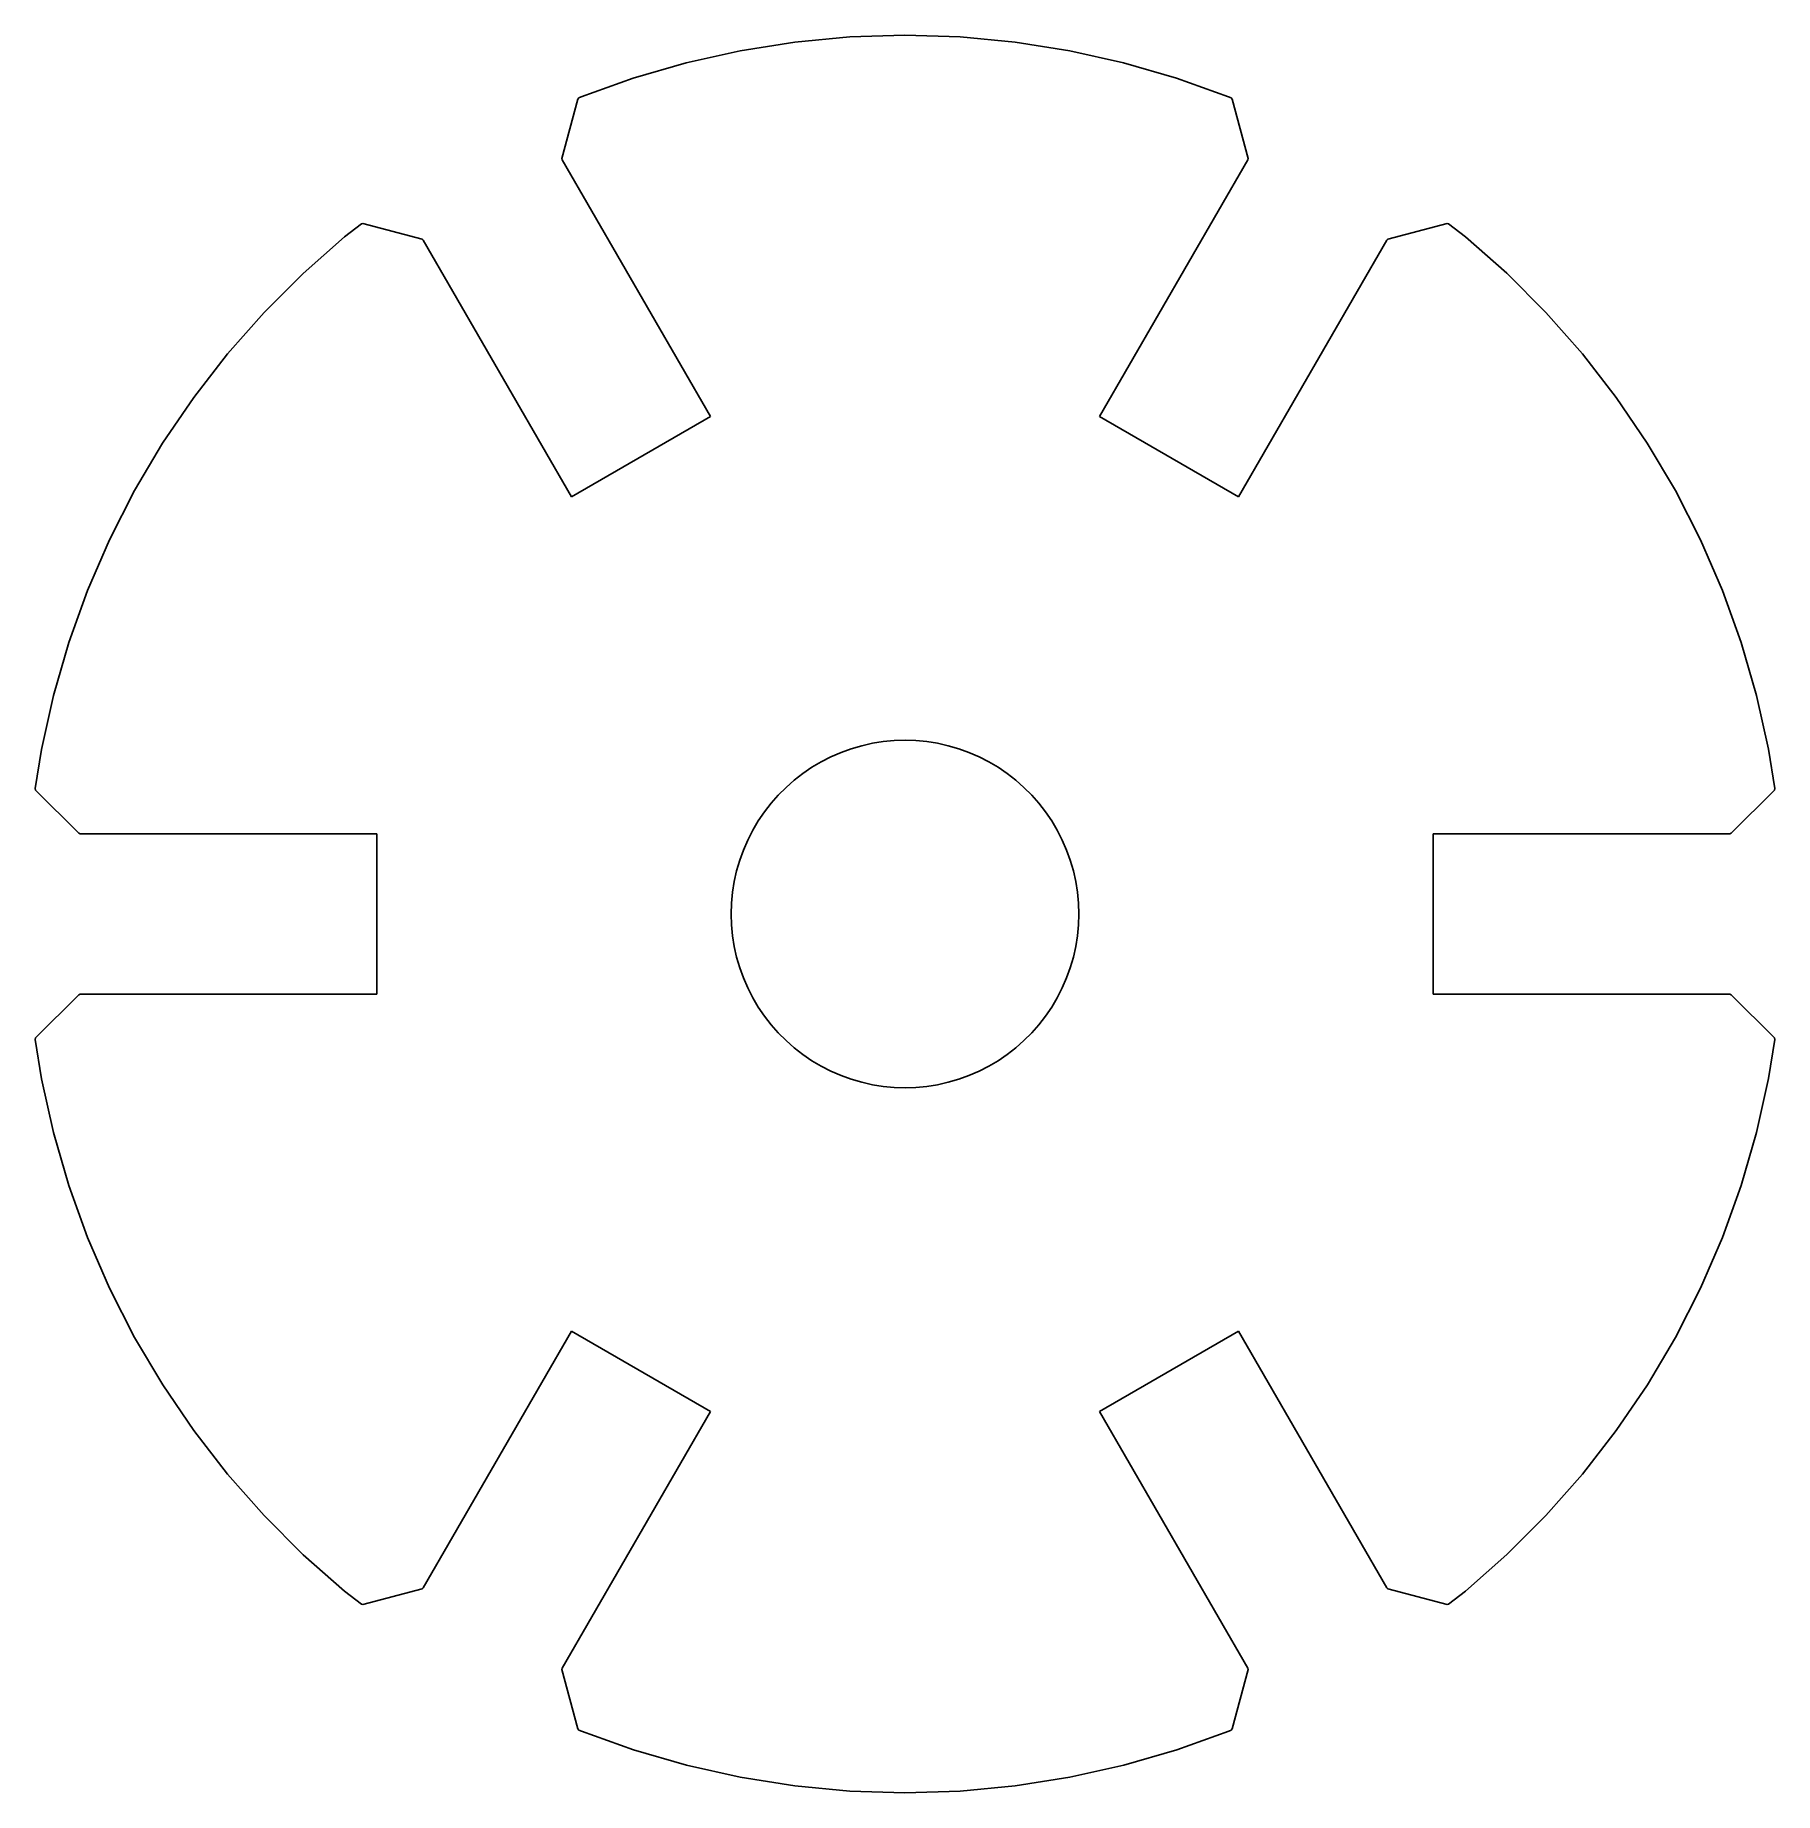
# Model space of a CAD drawing. Header units: metres. Extents: x -14.9 to 14.9, y -15 to 15.
import ezdxf

# ---------------------------------------------------------------- set-up
doc = ezdxf.new("R2010")
doc.units = ezdxf.units.M

msp = doc.modelspace()

# ---------------------------------------------------------------- linework, layer by layer
for p, q in [((-0.0009, 15.0288), (-0.944565, 14.9991)), ((0.942749, 14.9992), (-0.0009, 15.0288)), ((-2.817, 14.7624), (-3.73839, 14.5564)), ((-1.88449, 14.9102), (-2.817, 14.7624)), ((-0.944565, 14.9991), (-1.88449, 14.9102)), ((1.88271, 14.9104), (0.942749, 14.9992)), ((2.81522, 14.7627), (1.88271, 14.9104)), ((3.73663, 14.5568), (2.81522, 14.7627)), ((-3.73839, 14.5564), (-4.645, 14.2929)), ((4.6433, 14.2935), (3.73663, 14.5568)), ((-4.645, 14.2929), (-5.53331, 13.9731)), ((5.53162, 13.9737), (4.6433, 14.2935)), ((-5.59288, 13.9354), (-5.86537, 12.9184)), ((-5.57651, 13.9544), (-5.59288, 13.9354)), ((-5.53331, 13.9731), (-5.57651, 13.9544)), ((5.57651, 13.9544), (5.53162, 13.9737)), ((5.59288, 13.9354), (5.57651, 13.9544)), ((5.86537, 12.9184), (5.59288, 13.9354)), ((-5.86537, 12.9184), (-5.8625, 12.8965)), ((-5.8625, 12.8965), (-3.32692, 8.50476)), ((3.32692, 8.50476), (5.8625, 12.8965)), ((5.8625, 12.8965), (5.86537, 12.9184)), ((-9.2903, 11.8044), (-9.5804, 11.5793)), ((-9.26518, 11.8095), (-9.2903, 11.8044)), ((-8.25496, 11.5388), (-9.26518, 11.8095)), ((9.26518, 11.8095), (8.25496, 11.5388)), ((9.2903, 11.8044), (9.26518, 11.8095)), ((9.57901, 11.5804), (9.2903, 11.8044)), ((-9.5804, 11.5793), (-10.2886, 10.9549)), ((-8.23747, 11.5253), (-8.25496, 11.5388)), ((-5.70187, 7.13358), (-8.23747, 11.5253)), ((8.23747, 11.5253), (5.70187, 7.13358)), ((8.25496, 11.5388), (8.23747, 11.5253)), ((10.2872, 10.9561), (9.57901, 11.5804)), ((-10.2886, 10.9549), (-10.9561, 10.2872)), ((10.9549, 10.2886), (10.2872, 10.9561)), ((-10.9561, 10.2872), (-11.5804, 9.57901)), ((11.5793, 9.5804), (10.9549, 10.2886)), ((-11.5804, 9.57901), (-12.1591, 8.83296)), ((12.158, 8.83443), (11.5793, 9.5804)), ((-12.1591, 8.83296), (-12.6897, 8.05206)), ((12.6887, 8.05359), (12.158, 8.83443)), ((-3.32692, 8.50476), (-5.70187, 7.13358)), ((5.70187, 7.13358), (3.32692, 8.50476)), ((-12.6897, 8.05206), (-13.1703, 7.23938)), ((13.1694, 7.24097), (12.6887, 8.05359)), ((-13.1703, 7.23938), (-13.5988, 6.39813)), ((13.5981, 6.39977), (13.1694, 7.24097)), ((-13.5988, 6.39813), (-13.9737, 5.53162)), ((13.9731, 5.53331), (13.5981, 6.39977)), ((-13.9737, 5.53162), (-14.2935, 4.6433)), ((14.2929, 4.645), (13.9731, 5.53331)), ((-14.2935, 4.6433), (-14.5568, 3.73663)), ((14.5564, 3.73839), (14.2929, 4.645)), ((-14.5568, 3.73663), (-14.7627, 2.81522)), ((14.7624, 2.817), (14.5564, 3.73839)), ((-14.7627, 2.81522), (-14.8689, 2.14496)), ((-1.26498, 2.68843), (-1.09378, 2.76253)), ((-1.09378, 2.76253), (-0.91806, 2.82579)), ((-0.91806, 2.82579), (-0.738998, 2.87781)), ((-0.738998, 2.87781), (-0.556656, 2.91856)), ((-0.556656, 2.91856), (-0.372437, 2.94774)), ((-0.372437, 2.94774), (-0.186676, 2.96532)), ((-0.186676, 2.96532), (0, 2.97118)), ((0, 2.97118), (0.186676, 2.96532)), ((0.186676, 2.96532), (0.372437, 2.94774)), ((0.372437, 2.94774), (0.556656, 2.91856)), ((0.556656, 2.91856), (0.738998, 2.87781)), ((0.738998, 2.87781), (0.91806, 2.82579)), ((0.91806, 2.82579), (1.09378, 2.76253)), ((1.09378, 2.76253), (1.26498, 2.68843)), ((14.8689, 2.14496), (14.7624, 2.817)), ((-1.74646, 2.40372), (-1.59212, 2.50859)), ((-1.59212, 2.50859), (-1.43134, 2.60367)), ((-1.43134, 2.60367), (-1.26498, 2.68843)), ((1.26498, 2.68843), (1.43134, 2.60367)), ((1.43134, 2.60367), (1.59212, 2.50859)), ((1.59212, 2.50859), (1.74646, 2.40372)), ((-14.8689, 2.14496), (-14.8608, 2.12009)), ((-14.8608, 2.12009), (-14.1204, 1.37962)), ((-2.16599, 2.03381), (-2.03381, 2.16599)), ((-2.03381, 2.16599), (-1.89386, 2.28937)), ((-1.89386, 2.28937), (-1.74646, 2.40372)), ((1.74646, 2.40372), (1.89386, 2.28937)), ((1.89386, 2.28937), (2.03381, 2.16599)), ((2.03381, 2.16599), (2.16599, 2.03381)), ((14.1204, 1.37962), (14.8608, 2.12009)), ((14.8608, 2.12009), (14.8689, 2.14496)), ((-2.40372, 1.74646), (-2.28937, 1.89386)), ((-2.28937, 1.89386), (-2.16599, 2.03381)), ((2.16599, 2.03381), (2.28937, 1.89386)), ((2.28937, 1.89386), (2.40372, 1.74646)), ((-2.60367, 1.43134), (-2.50859, 1.59212)), ((-2.50859, 1.59212), (-2.40372, 1.74646)), ((2.40372, 1.74646), (2.50859, 1.59212)), ((2.50859, 1.59212), (2.60367, 1.43134)), ((-14.1204, 1.37962), (-14.1, 1.3712)), ((-14.1, 1.3712), (-9.02879, 1.3712)), ((-9.02879, 1.3712), (-9.02879, -1.37119)), ((-2.76253, 1.09378), (-2.68843, 1.26498)), ((-2.68843, 1.26498), (-2.60367, 1.43134)), ((2.60367, 1.43134), (2.68843, 1.26498)), ((2.68843, 1.26498), (2.76253, 1.09378)), ((9.02879, -1.3712), (9.02879, 1.3712)), ((9.02879, 1.3712), (14.1, 1.3712)), ((14.1, 1.3712), (14.1204, 1.37962)), ((-2.87781, 0.738998), (-2.82579, 0.91806)), ((-2.82579, 0.91806), (-2.76253, 1.09378)), ((2.76253, 1.09378), (2.82579, 0.91806)), ((2.82579, 0.91806), (2.87781, 0.738998)), ((-2.91856, 0.556656), (-2.87781, 0.738998)), ((2.87781, 0.738998), (2.91856, 0.556656)), ((-2.96532, 0.186676), (-2.94774, 0.372437)), ((-2.94774, 0.372437), (-2.91856, 0.556656)), ((2.91856, 0.556656), (2.94774, 0.372437)), ((2.94774, 0.372437), (2.96532, 0.186676)), ((-2.97118, 0), (-2.96532, 0.186676)), ((-2.96532, -0.186676), (-2.97118, 0)), ((2.96532, 0.186676), (2.97118, 0)), ((2.97118, 0), (2.96532, -0.186676)), ((-2.94774, -0.372437), (-2.96532, -0.186676)), ((2.96532, -0.186676), (2.94774, -0.372437)), ((-2.91856, -0.556656), (-2.94774, -0.372437)), ((-2.87781, -0.738998), (-2.91856, -0.556656)), ((2.91856, -0.556656), (2.87781, -0.738998)), ((2.94774, -0.372437), (2.91856, -0.556656)), ((-2.82579, -0.91806), (-2.87781, -0.738998)), ((2.87781, -0.738998), (2.82579, -0.91806)), ((-2.76253, -1.09378), (-2.82579, -0.91806)), ((-2.68843, -1.26498), (-2.76253, -1.09378)), ((2.76253, -1.09378), (2.68843, -1.26498)), ((2.82579, -0.91806), (2.76253, -1.09378)), ((-14.1204, -1.37961), (-14.8608, -2.12007)), ((-14.1, -1.37119), (-14.1204, -1.37961)), ((-9.02879, -1.37119), (-14.1, -1.37119)), ((-2.60367, -1.43134), (-2.68843, -1.26498)), ((-2.50859, -1.59212), (-2.60367, -1.43134)), ((2.60367, -1.43134), (2.50859, -1.59212)), ((2.68843, -1.26498), (2.60367, -1.43134)), ((14.1, -1.3712), (9.02879, -1.3712)), ((14.1204, -1.37962), (14.1, -1.3712)), ((14.8608, -2.12009), (14.1204, -1.37962)), ((-2.40372, -1.74646), (-2.50859, -1.59212)), ((-2.28937, -1.89386), (-2.40372, -1.74646)), ((2.40372, -1.74646), (2.28937, -1.89386)), ((2.50859, -1.59212), (2.40372, -1.74646)), ((-2.16599, -2.03381), (-2.28937, -1.89386)), ((-2.03381, -2.16599), (-2.16599, -2.03381)), ((2.16599, -2.03381), (2.03381, -2.16599)), ((2.28937, -1.89386), (2.16599, -2.03381)), ((-14.8608, -2.12007), (-14.8689, -2.14494)), ((-14.8689, -2.14494), (-14.7624, -2.817)), ((-1.89386, -2.28937), (-2.03381, -2.16599)), ((-1.74646, -2.40372), (-1.89386, -2.28937)), ((-1.59212, -2.50859), (-1.74646, -2.40372)), ((1.74646, -2.40372), (1.59212, -2.50859)), ((1.89386, -2.28937), (1.74646, -2.40372)), ((2.03381, -2.16599), (1.89386, -2.28937)), ((14.7627, -2.81522), (14.8689, -2.14496)), ((14.8689, -2.14496), (14.8608, -2.12009)), ((-1.43134, -2.60367), (-1.59212, -2.50859)), ((-1.26498, -2.68843), (-1.43134, -2.60367)), ((-1.09378, -2.76253), (-1.26498, -2.68843)), ((1.26498, -2.68843), (1.09378, -2.76253)), ((1.43134, -2.60367), (1.26498, -2.68843)), ((1.59212, -2.50859), (1.43134, -2.60367)), ((-14.7624, -2.817), (-14.5564, -3.73839)), ((-0.91806, -2.82579), (-1.09378, -2.76253)), ((-0.738998, -2.87781), (-0.91806, -2.82579)), ((-0.556656, -2.91856), (-0.738998, -2.87781)), ((-0.372437, -2.94774), (-0.556656, -2.91856)), ((-0.186676, -2.96532), (-0.372437, -2.94774)), ((0, -2.97118), (-0.186676, -2.96532)), ((0.186676, -2.96532), (0, -2.97118)), ((0.372437, -2.94774), (0.186676, -2.96532)), ((0.556656, -2.91856), (0.372437, -2.94774)), ((0.738998, -2.87781), (0.556656, -2.91856)), ((0.91806, -2.82579), (0.738998, -2.87781)), ((1.09378, -2.76253), (0.91806, -2.82579)), ((14.5568, -3.73663), (14.7627, -2.81522)), ((-14.5564, -3.73839), (-14.2929, -4.645)), ((14.2935, -4.6433), (14.5568, -3.73663)), ((-14.2929, -4.645), (-13.9731, -5.53331)), ((13.9737, -5.53162), (14.2935, -4.6433)), ((-13.9731, -5.53331), (-13.5981, -6.39977)), ((13.5988, -6.39813), (13.9737, -5.53162)), ((-13.5981, -6.39977), (-13.1694, -7.24097)), ((13.1703, -7.23938), (13.5988, -6.39813)), ((-8.23747, -11.5253), (-5.70187, -7.13358)), ((-5.70187, -7.13358), (-3.32692, -8.50476)), ((3.32692, -8.50476), (5.70187, -7.13358)), ((5.70187, -7.13358), (8.23747, -11.5253)), ((-13.1694, -7.24097), (-12.6887, -8.05359)), ((12.6897, -8.05206), (13.1703, -7.23938)), ((-12.6887, -8.05359), (-12.158, -8.83443)), ((12.1591, -8.83296), (12.6897, -8.05206)), ((-3.32692, -8.50476), (-5.8625, -12.8965)), ((5.8625, -12.8965), (3.32692, -8.50476)), ((-12.158, -8.83443), (-11.5793, -9.5804)), ((11.5804, -9.57901), (12.1591, -8.83296)), ((-11.5793, -9.5804), (-10.9549, -10.2886)), ((10.9561, -10.2872), (11.5804, -9.57901)), ((-10.9549, -10.2886), (-10.2872, -10.9561)), ((10.2886, -10.9549), (10.9561, -10.2872)), ((-10.2872, -10.9561), (-9.57901, -11.5804)), ((9.5804, -11.5793), (10.2886, -10.9549)), ((-9.57901, -11.5804), (-9.2903, -11.8044)), ((-9.26518, -11.8095), (-8.25496, -11.5388)), ((-8.25496, -11.5388), (-8.23747, -11.5253)), ((8.23747, -11.5253), (8.25496, -11.5388)), ((8.25496, -11.5388), (9.26518, -11.8095)), ((9.2903, -11.8044), (9.5804, -11.5793)), ((-9.2903, -11.8044), (-9.26518, -11.8095)), ((9.26518, -11.8095), (9.2903, -11.8044)), ((-5.8625, -12.8965), (-5.86537, -12.9184)), ((-5.86537, -12.9184), (-5.59288, -13.9354)), ((5.59288, -13.9354), (5.86537, -12.9184)), ((5.86537, -12.9184), (5.8625, -12.8965)), ((-5.59288, -13.9354), (-5.57651, -13.9544)), ((-5.57651, -13.9544), (-5.53162, -13.9737)), ((-5.53162, -13.9737), (-4.6433, -14.2935)), ((4.645, -14.2929), (5.53331, -13.9731)), ((5.53331, -13.9731), (5.57651, -13.9544)), ((5.57651, -13.9544), (5.59288, -13.9354)), ((-4.6433, -14.2935), (-3.73663, -14.5568)), ((3.73839, -14.5564), (4.645, -14.2929)), ((-3.73663, -14.5568), (-2.81522, -14.7627)), ((2.817, -14.7624), (3.73839, -14.5564)), ((-2.81522, -14.7627), (-1.88271, -14.9104)), ((-1.88271, -14.9104), (-0.942749, -14.9992)), ((-0.942749, -14.9992), (-0.0009, -15.0288)), ((-0.0009, -15.0288), (0.944565, -14.9991)), ((0.944565, -14.9991), (1.88449, -14.9102)), ((1.88449, -14.9102), (2.817, -14.7624))]:
    msp.add_line(p, q)

doc.saveas('drawing.dxf')
